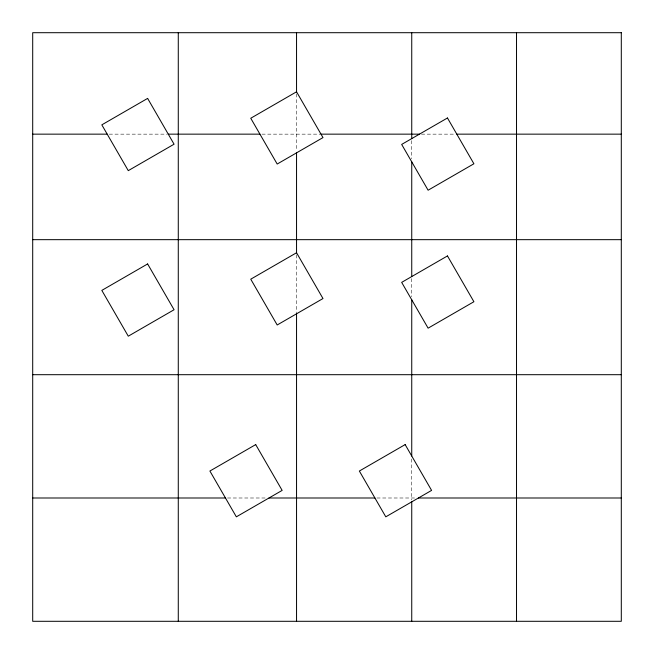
<?xml version="1.0" encoding="UTF-8"?>
<svg xmlns="http://www.w3.org/2000/svg" width="654" height="654" viewBox="0 0 654 654"><rect width="100%" height="100%" fill="white"/><g stroke="black" fill="none" stroke-linecap="round" stroke-linejoin="round"><path stroke-width="0.49" stroke-dasharray="3.27 2.45" d="M109.234 134.152L167.244 134.152M261.968 134.152L319.978 134.152M421.478 134.152L455.789 134.152M227.494 497.996L265.941 497.996M376.908 497.996L415.56 497.996M411.742 140.626L411.742 158.832M411.742 278.579L411.742 296.785M411.742 459.002L411.742 499.926M296.548 93.816L296.548 150.894M296.548 254.782L296.548 312.792"/><path stroke-width="0.98" d="M296.548 91.797L250.752 118.243L277.19 164.04L322.986 137.593L296.548 91.797L296.548 32.7M296.548 252.746L250.752 279.184L277.19 324.981L322.986 298.543L296.548 252.746L296.548 152.864M32.7 134.152L107.199 134.152M168.266 134.152L259.932 134.152M321 134.152L419.459 134.152M456.803 134.152L621.3 134.152M32.7 239.666L621.3 239.666M32.7 374.693L621.3 374.693M32.7 497.996L225.466 497.996M268.974 497.996L374.922 497.996M418.421 497.996L621.3 497.996M516.521 32.7L516.521 621.3M411.742 32.7L411.742 138.607M411.742 161.865L411.742 276.56M411.742 299.818L411.742 456.01M411.742 501.855L411.742 621.3M296.548 313.806L296.548 621.3M178.28 32.7L178.28 621.3M147.624 98.402L101.828 124.849L128.274 170.645L174.07 144.199L147.624 98.402M147.624 263.946L101.828 290.392L128.274 336.189L174.07 309.743L147.624 263.946M447.467 117.982L401.67 144.42L428.108 190.216L473.905 163.778L447.467 117.982M447.467 255.935L401.67 282.373L428.108 328.169L473.905 301.731L447.467 255.935M255.706 444.597L209.901 471.035L236.347 516.832L282.144 490.394L255.706 444.597M405.153 444.597L359.357 471.035L385.795 516.832L431.591 490.394L405.153 444.597M621.3 32.7L32.7 32.7L32.7 621.3L621.3 621.3L621.3 32.7"/></g></svg>
